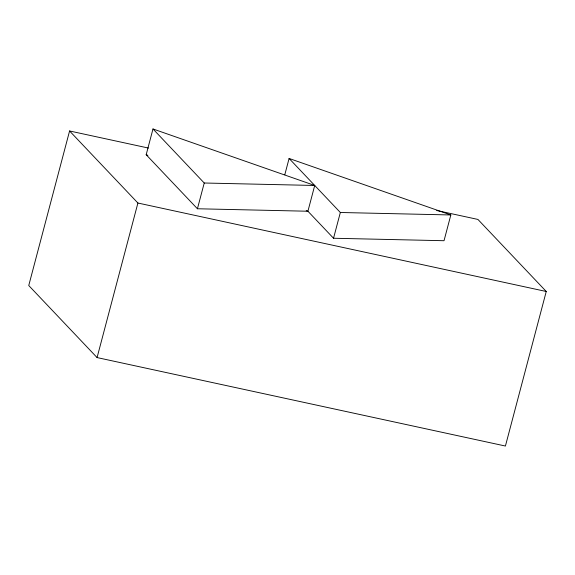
<?xml version="1.0" encoding="UTF-8"?>
<svg xmlns="http://www.w3.org/2000/svg" width="575" height="575" viewBox="0 0 575 575"><rect width="100%" height="100%" fill="white"/><g stroke="black" fill="none" stroke-linecap="round" stroke-linejoin="round"><path stroke-width="0.86" d="M148.443 148.062L69.582 130.978L28.75 285.523L97.074 357.571L505.418 446.035L546.25 291.489L477.926 219.434L436.741 210.515M306.223 210.637L307.92 211.233L197.426 208.761L146.179 154.725L152.986 128.965L314.719 185.473L307.92 211.233L333.536 238.251L444.029 240.717L450.836 214.964L289.096 158.456L284.79 174.771M97.074 357.571L137.907 203.025L69.582 130.978M197.426 208.761L204.233 183.008L152.986 128.965M333.536 238.251L340.342 212.491L289.096 158.456M204.233 183.008L314.719 185.473M340.342 212.491L450.836 214.964M137.907 203.025L546.25 291.489M146.179 154.725L147.876 155.315"/></g></svg>
